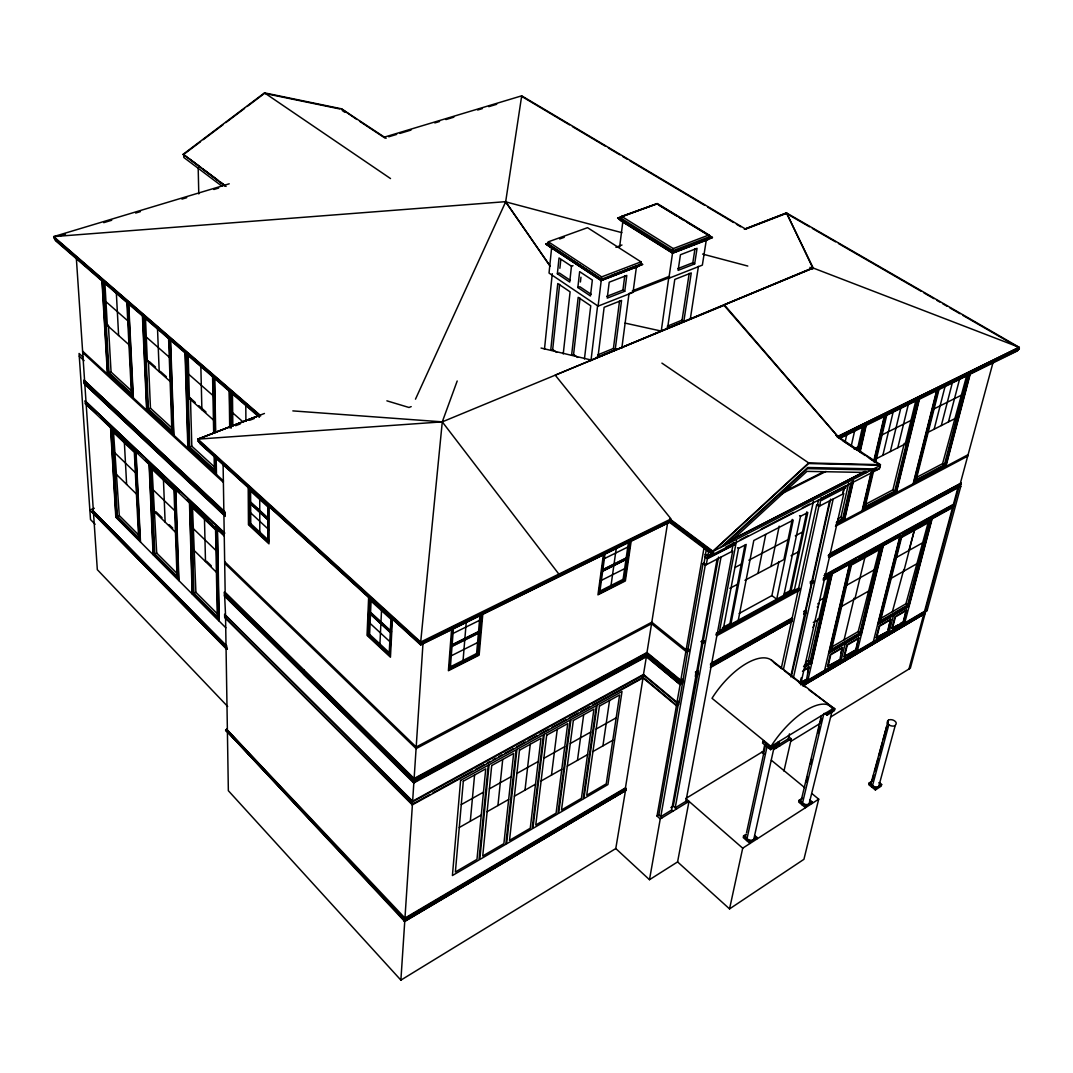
<?xml version="1.0" encoding="UTF-8"?>
<svg xmlns="http://www.w3.org/2000/svg" width="1073" height="1073" viewBox="0 0 1073 1073"><rect width="100%" height="100%" fill="white"/><g stroke="black" fill="none" stroke-linecap="round" stroke-linejoin="round"><path stroke-width="1.5" d="M250.653 503.975L250.76 523.651L268.921 540.564L267.767 541.06L267.807 505.209M268.451 505.142L268.398 542.536L249.003 524.429L248.762 487.196M269.028 506.469L268.974 543.85L248.453 524.697L248.198 486.149M225.022 186.139L183.188 154.271L264.508 92.868L341.455 108.802L356.799 119.438M368.643 597.312L367.033 635.364L390.451 657.212L392.45 619.027M369.313 597.084L367.704 635.162L389.834 655.804L391.833 617.605M391.471 631.957L390.277 632.534L369.38 613.3L370.561 612.737L369.622 634.358L390.331 653.658L389.164 654.235L368.455 634.921L370.011 598.412M370.574 612.307L369.394 612.857L390.304 632.104L391.497 631.528L370.574 612.307L371.07 601.121L390.907 619.228M379.922 643.948L380.955 622.3L379.775 622.863M381.519 610.658L380.982 621.857L379.788 622.42M389.164 654.235L391.135 615.996M711.439 552.582L669.686 521.25L669.512 522.336L420.683 644.953L420.696 642.928L198.116 440.131L198.156 441.244L420.629 644.082L670.263 521.156L670.451 520.056L420.696 642.928M669.565 521.465L712.485 553.681L712.687 552.582L670.156 520.673L669.981 521.773L420.831 644.524L420.911 643.371L420.214 643.706M404.588 921.345L626.002 790.372L404.655 921.479L404.642 920.446L225.665 729.948L404.776 919.695L226.51 729.171L404.964 918.059L412.434 804.133L224.673 617.283L412.3 804.871L643.009 677.935M412.3 804.871L412.501 801.907L224.619 614.386L412.636 801.169L413.87 782.244L385.529 754.265M413.735 782.982L413.829 781.721L224.297 594.683L224.311 595.917L413.735 782.982L646.375 656.797M413.91 780.487L413.99 779.213L224.257 592.229L224.27 593.476L413.91 780.487L646.751 654.382M625.438 790.868L615.781 848.555L400.886 980.132L404.789 920.728M422.95 644.041L414.124 778.475L225.156 592.336L223.104 464.596M451.585 629.261L448.393 670.746L479.135 655.147L482.823 613.877M452.511 628.013L449.305 669.525L478.384 654.771L482.059 613.461M453.423 628.309L450.325 668.144L477.525 654.356L481.039 614.708M463.08 660.391L464.864 638.757L465.803 639.575M466.232 622.286L464.904 638.314L465.83 639.146M522.014 97.549L522.095 96.624L569.562 124.884M477.525 654.356L476.6 653.537L478.504 631.957L451.089 645.624L452.015 646.456L479.43 632.775L478.504 631.957M478.545 631.514L451.129 645.181L452.055 646.013L479.47 632.332L478.545 631.514L479.953 615.526M470.309 821.247L474.574 775.001M383.852 137.29L521.693 95.832L745.212 228.844L786.509 212.937L812.717 267.821L555.224 375.161L671.027 518.93L420.696 642.016L442.277 421.863L457.192 380.995M545.741 244.108L548.84 242.874L545.741 244.108L601.202 280.63L638.448 266.345L638.609 265.165M548.035 245.301L548.383 241.801L587.535 227.677L640.997 261.866L640.527 265.38M549.805 246.683L549.926 245.516M551.71 246.897L549.027 273.079L598.09 306.127L633.03 292.392L636.53 266.131M544.467 349.248L552.273 273.695M497.939 805.541L502.714 759.469M571.466 266.211L569.723 282.078L557.37 273.776L559.033 257.963L571.466 266.211L572.995 265.648M559.878 268.277L560.723 260.377M556.672 352.387L552.689 349.557L559.623 284.399M563.231 353.956L570.098 291.843L557.786 283.527L550.717 350.348L552.689 349.557M577.851 287.524L579.648 271.643L592.35 280.053L590.458 295.987L577.851 287.524L579.876 286.759L591.223 294.364M580.413 281.998L580.962 277.223M584.436 358.999L590.74 305.805L578.186 297.315L571.587 355.337L573.572 354.533L580.01 298.2M524.992 790.171L530.263 744.26M590.955 360.716L597.581 305.966M598.09 306.127L601.671 276.888L640.997 261.866M832.393 710.46L832.138 711.573M598.01 356.773L604.126 307.307L621.575 300.413L615.191 349.677L613.421 348.443L597.661 354.935M672.892 252.812L617.672 218.034L657.038 203.816L712.405 237.455L672.758 253.027L619.349 219.589L619.523 218.235M621.374 218.436L672.986 250.693L708.676 237.039L708.998 234.96L657.226 203.508L621.629 216.357L621.052 220.944L672.623 253.228L708.274 239.561L708.462 238.407M551.495 775.095L557.249 729.372M619.644 246.857L622.903 221.145M613.421 348.443L619.55 300.856M606.862 296.336L622.917 290.072L624.768 275.801M624.741 291.279L626.806 275.412L609.209 282.199L607.238 298.133L624.741 291.279L622.917 290.072M621.817 348.175L629.019 293.6M642.606 264.427L600.773 280.455L642.606 264.427L639.857 262.536M603.415 554.473L597.956 594.844L625.371 580.936L631.232 540.779M604.072 554.915L598.814 593.691L624.741 580.533L630.589 540.349M625.935 559.811L623.105 579.34L598.855 591.625L599.78 592.376L605.065 553.628M577.462 760.341L583.672 714.779M657.038 203.816L617.646 218.248M611.033 585.456L613.997 564.398L614.936 565.136M616.237 548.383L614.051 563.969L614.99 564.72M603.133 569.414L626.203 557.92L628.684 540.805M599.78 592.376L624.03 580.091L629.636 541.516M661.25 331.074L668.707 278.068M672.664 252.289L668.868 278.296L702.359 265.125L706.41 239.346M667.218 248.587L672.798 252.075L673.294 248.587L708.998 234.96M672.758 253.027L672.959 251.645M602.919 745.869L609.558 700.495M667.594 328.016L674.783 279.423L691.267 272.918L683.85 321.296L682.066 320.13L667.285 326.219M415.479 399.169L505.665 201.845L521.693 95.832M682.066 320.13L689.201 273.374M677.787 268.626L692.823 262.751L694.982 248.748M694.66 263.904L697.061 248.332L680.443 254.744L678.123 270.383L694.66 263.904L692.823 262.751M775.256 746.124L775.39 745.225M698.416 266.359L690.328 318.829M710.326 238.622L710.541 237.254M404.427 918.381L625.438 787.89L643.465 675.078L412.501 801.907M412.072 801.477L643.492 674.448L646.563 655.59L413.829 781.721M413.387 781.292L646.59 654.959L646.952 653.149L413.99 779.213M413.548 778.783L646.979 652.532L667.674 522.484M404.239 920.017L625.72 789.138L625.438 787.89M626.002 790.372L625.72 789.138M669.713 519.506L712.566 551.629L808.68 462.932L880.45 464.689L879.498 468.686L711.976 554.956L712.566 551.629L808.559 463.523L880.316 465.253L879.82 465.709M615.781 848.555L649.487 879.712L660.244 818.927L657.011 816.043L676.929 702.909L679.303 701.554L682.535 683.219L680.148 684.561L645.919 656.421M646.308 654.02L680.577 682.133L682.965 680.805L682.75 681.999L680.362 683.34L676.956 702.252L678.847 701.179M687.793 650.305L683.179 679.571L680.792 680.899L680.376 682.696L646.59 654.959M685.875 651.365L680.805 680.255L646.979 652.532M704.29 546.278L686.143 649.809L688.075 648.749L703.056 563.58L704.049 563.07L705.189 556.605L707.764 558.55M224.686 563.271L416.083 748.619L651.552 623.762L686.814 652.116L687.082 650.56L689.014 649.5L688.075 648.749M657.011 816.043L658.822 814.944L678.337 704.049M679.303 701.554L678.793 704.425L676.433 705.779L642.566 677.559M682.535 683.219L682.75 681.999M682.965 680.805L683.179 679.571M733.369 542.764L734.536 542.63L734.093 544.977L707.402 558.751L704.813 556.807L706.463 549.403M689.014 649.5L688.732 651.056L686.814 652.116M721.016 557.088L675.199 807.848L685.915 801.316L732.698 551.039L705.256 565.256L660.767 816.674L671.604 810.048L717.099 559.127M714.041 553.185L707.818 556.391L706.249 564.747L704.049 563.07M708.676 551.066L707.818 555.921L713.491 552.997M670.866 807.607L673.267 806.145L697.665 674.716L695.156 676.138M697.651 671.926L697.665 674.716M695.358 672.114L697.866 670.705L703.11 641.909L703.982 642.606L701.447 644.001M700.843 641.734L703.392 640.353L718.521 557.075M697.866 670.705L698.107 672.288L695.599 673.696M703.982 642.606L704.264 641.05L703.392 640.353M786.187 214.385L786.361 213.433L809.511 226.805M731.732 551.549L732.939 545.111L734.093 544.977M736.507 540.685L719.648 630.481L794.476 589.466L813.414 501.346M649.487 879.712L677.586 861.914L689 801.357L660.244 818.927M729.922 623.601L730.861 624.338L746.191 544.454L738.519 548.424L723.403 628.429L722.464 627.692L729.922 623.601L744.903 545.312M738.278 620.274L753.796 540.51L793.215 520.097L776.718 599.203L771.903 595.595L778.918 561.555M757.994 573.371L765.72 534.528M771.004 566.437L779.199 526.146M792.236 519.399L783.88 559.583L744.957 580.305M783.853 595.3L800.525 516.301L807.795 512.545L790.949 591.411L790.01 590.713L784.336 593.812M790.01 590.713L806.816 511.848M763.828 740.585L762.514 743.026L770.602 749.651L778.354 744.917L779.239 741.523M745.802 834.418L743.589 835.84L743.227 837.57L750.014 843.458L750.403 841.728L757.015 837.463L754.748 835.505M764.727 744.769L763.332 751.261L685.754 798.527L742.704 848.18L729.546 908.898L677.586 861.914M781.238 668.533L791.418 621.495L710.353 667.607M711.573 665.206L792.397 619.456L710.809 665.18M710.567 663.597L792.196 617.914L798.325 589.627L799.318 590.365L799.653 588.836L798.647 588.098L716.201 633.325M798.647 588.098L816.66 504.887L817.559 504.431L818.592 499.696M791.887 621.844L791.686 620.301M792.397 619.456L792.196 617.914M746.513 832.755L765.425 745.587M783.384 669.632L818.873 506.429L843.807 493.513L800.552 684.815M746.607 840.508L767.034 746.714M821.328 500.461L821.824 498.154L846.047 485.68L845.524 487.974L821.328 500.461L820.577 499.951L819.772 505.96L817.559 504.431M770.602 749.651L771.018 747.76L778.77 743.039L777.804 742.261M753.715 839.596L774.022 747.559L775.095 746.392M790.721 676.755L829.63 500.863M791.297 676.661L806.225 611.704L803.932 612.991M803.731 611.449L806.024 610.175L812.274 581.968L813.213 582.652L813.549 581.137L812.61 580.439L810.289 581.714M812.61 580.439L830.623 499.119M806.225 611.704L806.024 610.175M756.626 839.193L757.015 837.463M845.162 441.781L846.973 433.64M793.363 678.042L833.185 499.012M851.238 445.992L854.886 429.75M800.096 682.777L801.196 677.908M842.949 492.95L844.035 488.094M842.922 493.969L844.344 487.705M814.031 625.023L812.945 627.477M818.35 605.95L818.082 607.13L817.197 607.036M779.816 745.829L778.515 744.769L788.347 738.774L789.46 733.865M805.689 662.148L808.358 660.592L817.505 620.342M837.959 518.836L840.91 517.28L848.649 483.199M783.947 771.098L791.284 738.828L788.038 736.212M813.307 622.447L818.739 619.376L828.463 576.603L829.349 577.234L810.061 661.893L804.415 665.18M857.233 450.137L862.759 425.874M807.526 673.012L808.894 667.004L806.574 679.343L799.774 683.353M836.833 521.666L842.734 518.554L850.835 483.011M858.199 450.714L864.087 424.868M851.841 481.79L843.338 519.077L836.243 522.833M858.883 450.982L864.798 425.042M853.102 481.066L844.236 519.869L836.927 523.745M859.755 451.961L866.045 424.479M807.915 680.161L832.407 573.156M844.531 520.123L853.504 480.945M860.224 451.559L866.568 423.795M824.627 670.29L849.682 563.66M862.075 510.842L871.249 471.825M873.918 460.438L884.219 416.552M871.678 471.516L862.598 510.144L896.103 492.4L919.279 398.338M873.945 461.859L884.903 415.184M872.872 470.98L864.141 508.079L895.284 491.608L917.697 400.47M875.152 461.296L886.164 414.527M827.524 666.413L830.341 654.463L842.292 647.462L839.851 659.721L827.524 666.413L839.851 659.721M873.878 469.746L865.173 506.697L894.734 491.072L917.053 400.256M875.769 461.712L886.754 415.13M827.954 666.735L830.77 654.771L842.721 647.784M809.592 799.881A4.748 3.326 16.9 0 1 808.787 804.093A4.748 3.326 16.9 0 1 802.819 803.382A4.748 3.326 16.9 0 1 801.558 798.916L802.269 798.299L799.103 800.31L798.701 802.041L805.501 807.687L805.917 805.957L812.221 801.893L809.954 800.015M878.841 469.022L880.008 466.554M882.838 455.381L893.447 410.771M801.558 798.916L821.328 715.852M806.145 782.016L807.312 777.12M810.41 764.097L811.577 759.215M817.787 733.154L819.343 726.649M820.107 723.39L821.274 718.508M802.094 804.857L823.916 713.505M840.87 653.43L842.292 647.462M844.102 639.79L854.081 598.224M854.94 598.855L865.146 556.404M890.349 451.559L901.052 407.029M824.694 713.397L827.015 715.208L827.457 713.344L834.848 708.837L809.015 689.939M841.098 660.566L845.189 643.599M843.982 656.716L846.865 644.793L858.641 637.912L856.133 650.117L843.982 656.716L855.718 649.809L858.641 637.912M844.397 657.038L847.281 645.114L859.057 638.22M809.069 803.932L831.857 712.07M897.806 447.749L908.603 403.3M811.805 803.61L812.221 801.893M834.848 708.837L834.392 710.702L827.015 715.208M831.267 647.26L858.185 631.595L879.592 548.451M864.825 504.672L892.897 489.851L904.284 443.364M916.101 399.612L905.223 443.967L876.534 458.6M812.301 793.899L818.699 799.17L803.932 859.312L729.546 908.898M859.889 632.842L880.477 549.068L851.412 565.082L831.548 649.366L859.889 632.842L858.185 631.595M857.34 650.976L883.455 545.084M896.371 492.668L919.427 399.21M873.355 641.533L899.965 535.99L859.956 558M913.136 483.789L936.608 390.746M937.279 389.486L913.646 483.118L945.662 466.165L970.086 373.324M938.473 388.815L915.148 481.093L944.911 465.36L968.959 373.82M876.185 637.738L879.189 625.894L890.63 619.188L888.015 631.326L876.185 637.738L888.015 631.326M901.561 537.452L880.464 620.851L907.61 605.024L929.366 522.135L901.561 537.452L900.676 536.849M939.009 389.432L916.168 479.738L944.401 464.81L967.926 375.188M876.601 638.046L879.605 626.203L891.059 619.497M934.154 429.227L945.367 385.207M887.975 629.529L890.63 619.188M903.855 571.131L914.665 529.137L908.992 550.181M941.316 425.565L952.623 381.639M889.128 632.212L893.46 615.406M891.945 628.443L895.003 616.64L906.296 610.027L903.614 622.112L891.945 628.443L897.578 625.13M892.374 628.751L895.432 616.935L906.712 610.336M948.452 421.93L959.839 378.098M880.128 618.826L905.907 603.817L928.48 521.532M915.752 477.807L942.59 463.643L966.988 374.571M900.381 623.467L903.198 621.817L906.296 610.027M904.7 623.024L932.276 518.219L952.717 506.979L953.374 507.422M945.917 466.433L970.166 374.303M873.798 774.693L872.081 781.09L869.17 782.995L868.741 784.645L875.394 789.956L881.201 786.133L881.644 784.484L879.417 782.727M879.069 782.593A4.547 3.085 18.3 0 1 878.479 786.549A4.547 3.085 18.3 0 1 872.805 785.865A4.547 3.085 18.3 0 1 871.45 781.68L888.35 720.224A4.668 3.058 17.3 0 1 894.748 720.989C898.021 722.867 895.378 727.078 892.119 726.045A4.668 3.058 17.3 0 1 887.25 722.317L887.693 720.801M874.656 771.487L878.076 758.665M878.935 755.459L882.355 742.65M883.213 739.445L886.633 726.636M887.492 723.43L888.35 720.224M872.054 787.287L888.82 724.731M892.414 611.664L903.761 569.602M875.394 789.956L875.836 788.306L881.644 784.484M908.952 669.042L924.094 612.951M952.717 506.979L924.322 612.133L924.939 613.541L802.778 685.808M825.164 574.726L953.441 504.31L958.068 487.182L960.737 486.538L959.879 486.203L960.63 485.358L829.389 555.921M803.597 685.473L924.939 613.541M924.537 611.315L925.167 611.758L958.739 487.625M925.945 610.483L910.333 668.197L830.65 716.992M959.825 485.264L960.134 484.124M960.442 482.998L993.303 361.521M878.747 786.388L895.231 725.496M828.732 555.827L960.939 484.218L961.247 483.091L829.912 553.588M925.167 611.758L927.099 610.617L960.737 486.538M1017.767 349.865L1017.486 350.871L840.213 438.227M839.462 437.932L1018.237 349.892L1018.518 348.886M838.938 437.677L1019.068 349.007L1019.35 348.001L962.91 315.395M720.587 547.512L807.741 467.493L877.231 468.968M722.934 546.305L807.5 468.646L876.829 470.054M728.554 543.421L806.936 471.382L866.649 472.482L865.066 471.423L729.948 540.725M183.215 154.78L200.53 141.703M203.199 139.678L223.197 124.589M225.853 122.577L244.523 108.48M247.179 106.468L264.508 93.378L339.806 108.95M783.625 491.595L786.885 489.221A11.226 5.459 -54.6 0 0 789.889 487.048M742.704 848.18L818.699 799.17M54.495 237.348L55.903 236.436M790.788 741.403L820.684 723.095M773.687 749.584L791.284 738.828M833.882 708.1L770.977 746.419A55.125 22.855 -51.6 0 1 833.024 708.623L828.249 704.907M800.86 684.333L926.468 610.175L927.099 610.617M404.829 918.81L625.854 788.266M802.738 683.796L924.966 611.61L802.537 684.641M404.642 920.446L626.136 789.513M802.966 684.963L925.154 612.723M404.172 920.902L625.572 789.996M802.349 685.486L924.51 613.246M404.253 921.036L422.065 910.508M424.935 908.804L436.456 901.991M439.34 900.287L443.645 897.739M446.529 896.035L478.196 877.312M481.08 875.608L485.398 873.06M488.269 871.356L498.355 865.401M501.225 863.698L527.138 848.367M530.022 846.664L554.486 832.205M557.37 830.502L561.689 827.94M564.572 826.237L603.428 803.261M606.312 801.558L617.82 794.744M620.704 793.041L625.023 790.493M803.181 685.137L859.218 652.008M862.088 650.305L922.445 614.614M799.345 683.032L806.574 679.343M802.483 671.336L809.324 667.326M803.556 666.427L810.652 662.296L830.368 575.879L823.085 579.889M804.535 666.963L811.537 662.886L831.897 573.84L823.259 578.588M804.723 667.232L811.832 663.087M828.624 653.269L861.512 634.063M877.607 624.674L909.113 606.272M803.422 670.209L808.894 667.004M459.271 827.524L481.267 815.024M487.115 811.698L508.669 799.452M514.396 796.193L535.494 784.189M541.114 780.996L561.796 769.247M567.295 766.122L587.548 754.601M592.953 751.543L612.804 740.249M840.508 607.036L869.197 590.767M890.04 578.964L917.509 563.392M695.384 674.917L697.893 673.509M710.581 666.387L792.142 620.65M803.677 614.185L805.957 612.898M679.692 684.172L646.402 656.166L419.744 779.065M711.345 666.413L791.418 621.495M819.464 600.464L823.554 598.171M845.47 585.925L874.347 569.79M895.311 558.081L922.941 542.643M680.336 680.523L682.71 679.182M818.002 603.469L818.887 603.576L818.149 604.421M695.814 672.489L698.335 671.081M711.037 663.959L792.665 618.263M804.2 611.798L806.494 610.51M680.108 681.757L682.495 680.43M710.353 664.804L791.941 619.108M461.269 804.602L483.48 792.169M489.382 788.856L511.124 776.678M516.918 773.432L538.203 761.508M543.877 758.329L564.733 746.647M570.286 743.535L590.713 732.081M596.159 729.036L616.17 717.824M679.906 682.965L682.28 681.623M411.871 804.442L430.032 794.449M432.956 792.84L472.536 771.071M475.473 769.462L484.258 764.633M487.196 763.01L490.12 761.401M493.057 759.791L495.981 758.182M498.918 756.572L501.856 754.949M504.779 753.34L513.578 748.511M516.502 746.888L525.301 742.06M528.238 740.437L537.023 735.609M539.96 733.999L548.759 729.157M551.683 727.548L566.343 719.487M569.28 717.877L578.065 713.035M581.003 711.426L589.801 706.584M592.725 704.974L643.035 677.304L676.902 705.511M823.916 577.824L857.019 559.623M902.903 534.381L930.814 519.037M823.903 578.401L953.159 507.274L953.884 504.592L824.144 575.839M823.568 580.426L829.349 577.234M701.729 642.445L704.264 641.05M715.745 634.908L799.653 588.836M810.075 583.041L813.549 581.137M810.893 583.927L813.213 582.652M716.898 635.659L799.318 590.365M739.163 613.448L771.903 595.595M413.467 780.058L646.778 653.765L680.59 681.489M828.182 555.546L960.939 484.218M828.463 556.994L960.63 485.358M413.306 782.552L416.807 780.648M829.134 557.088L958.068 487.182M829.577 557.41L960.509 486.391M828.986 554.647L961.247 483.091M729.881 588.339L737.446 584.316M791.096 555.734L798.285 551.898M835.907 524.697L968.101 454.684M835.451 526.253L967.698 456.132M734.951 567.523L741.295 564.183M748.86 560.213L788.025 539.652M795.294 535.829L802.51 532.034M712.566 551.629L880.262 465.481M712.687 552.582L669.847 520.834L644.35 533.388M712.485 553.681L712.539 554.661L669.512 522.336M725.75 547.15L734.536 542.63M740.142 539.867L747.827 535.91M761.32 528.962L793.51 512.398M802.309 507.864L809.592 504.109M707.402 558.282L731.518 545.849M822.602 498.905L829.845 495.176M729.439 540.886L864.114 471.825M926.924 432.902L955.52 418.322M450.781 666.615L476.6 653.537M783.21 492.145L823.273 471.959M779.964 494.64L825.982 471.436M451.639 655.603L477.565 642.579M600.303 580.909L624.647 568.677M602.718 570.849L627.155 558.657L626.203 557.92M602.664 571.265L627.088 559.073L626.149 558.336L603.08 569.843M854.054 448.916L857.957 446.958M880.866 435.49L911.004 420.401M932.853 409.47L961.623 395.079M451.988 633.969L479.524 620.355M603.254 559.181L627.772 547.056M837.906 436.537L1019.202 347.29L786.509 212.937L744.34 229.327M838.161 436.765L724.57 305.134L442.277 421.863L197.915 439.139L420.696 642.016M837.678 437.355L1019.35 348.001M840.079 436.698L1019.068 349.007M422.4 642.633L425.404 641.158M432.902 637.456L497.389 605.722M504.887 602.033L569.374 570.286M572.365 568.811L641.346 534.864M429.763 639.374L432.754 637.899M444.759 631.997L456.749 626.082M459.754 624.607L489.744 609.84M497.242 606.151L504.739 602.463M516.73 596.548L524.228 592.859M531.725 589.171L566.222 572.191M569.213 570.715L572.217 569.24M584.208 563.325L596.212 557.424M599.217 555.948L638.194 536.755M641.198 535.266L644.202 533.791M656.193 527.889L668.197 521.988M839.22 437.784L1018.237 349.892M404.655 921.479L226.202 730.565M227.074 731.545L226.537 730.914M304.115 670.115L304.088 671.376M304.075 672.597L303.498 674.099L370.185 739.109M368.455 634.921L369.622 634.358M224.646 595.032L225.182 593.584L382.122 748.283M224.673 596.266L225.518 614.494M193.931 593.181L195.903 592.323L192.469 506.416L191.45 506.832L193.931 593.181L217.269 616.599L215.579 529.847L191.45 506.832M774.022 747.559L771.836 748.203M831.146 712.687L827.793 713.263M249.405 488.43L249.62 524.147L250.76 523.651M258.593 511.352L259.76 510.869L268.947 519.319L267.794 519.815L249.486 502.969M215.579 529.847L216.598 529.418L214.399 527.312M154.767 553.869L177.018 576.214L173.974 490.16L150.998 468.23L154.767 553.869L156.712 553.051L177.81 574.203M258.593 510.922L259.746 510.44L259.733 499.481M541.047 348.041L591.411 360.072L813.2 268.022L1019.202 347.29L837.061 436.805L862.169 453.262M596.038 357.591L617.136 348.873M665.729 328.781L685.687 320.532M250.653 502.07L249.486 502.54L267.794 519.386L268.947 518.889L250.653 502.07L250.572 487.987M411.187 406.6L409.001 407.485L386.884 400.833M157.718 473.273L152.004 467.841L156.712 553.051M117.359 516.328L138.618 537.667L134.34 452.35L112.437 431.44L117.359 516.328L119.291 515.563L139.383 535.695M227.369 648.172L92.868 510.721L226.926 646.134M226.886 649.259L92.506 512.586L92.922 511.553M92.506 512.586L93.512 513.055L97.321 569.669L227.664 706.477M629.127 293.466L670.209 277.317M94.303 508.267L89.85 510.024L226.47 648.95M632.359 290.837L668.895 276.499M229.22 183.805L53.65 236.61L260.135 415.197L197.915 439.139L260.377 414.929M197.915 439.139L264.441 413.467M198.156 441.244L202.851 444.665M113.43 431.064L119.291 515.563M199.135 441.285L199.162 442.384L214.6 455.891M187.024 353.218L189.72 446.985L191.812 446.18L215.271 467.721M712.405 237.455L672.919 252.598L617.672 218.034M745.038 229.34L786.361 213.433M235.617 425.699L240.298 423.889M249.674 420.281L254.355 418.47M640.702 264.092L601.39 279.262L548.155 244.134M710.5 237.468L672.919 251.86L619.497 218.449M610.658 275.882L621.535 271.71M624.634 270.517L635.498 266.359M672.798 252.075L677.439 250.291M683.649 247.917L691.401 244.939M697.598 242.565L705.35 239.601M622.742 271.402L627.343 269.645M678.793 249.929L683.394 248.171M692.608 244.644L700.28 241.707M557.37 273.776L559.382 273.025L570.367 280.388M615.902 247.286L621.978 245.02M144.305 316.24L148.382 408.974L150.461 408.209L172.78 428.704M188.151 354.439L189.411 398.593L190.471 398.204L195.259 402.469M559.637 238.984L564.264 237.307M224.861 533.133L85.183 400.967L85.371 403.716L96.597 413.749M224.807 511.714L84.043 380.258L84.123 381.438L224.82 512.934M103.705 281.153L109.017 372.774L111.069 372.049L131.094 390.438M225.303 516.435L84.284 383.745L84.204 382.578L224.847 514.115M84.284 383.745L224.861 515.308M53.65 236.61L506.389 201.603M260.605 416.069L54.267 237.562L54.347 238.595L89.005 268.116M54.857 238.568L55.26 239.494M388.748 136.781L396.688 134.393M399.867 133.441L410.972 130.088M434.793 122.926L439.554 121.49M445.899 119.572L453.839 117.185M477.646 110.009L482.407 108.574M488.765 106.67L496.705 104.282M60.651 235.631L65.44 234.196M103.746 222.661L111.713 220.26M135.654 213.044L140.442 211.609M181.941 199.109L186.729 197.673M213.849 189.492L218.637 188.057M292.849 410.892L442.277 421.863L558.845 574.082M625.103 323.107L661.008 331.021M549.47 265.192L505.665 201.845L621.897 232.667M702.6 254.073L747.801 266.05M812.409 228.469L835.572 241.841M838.456 243.517L920.942 291.159M923.84 292.835L933.966 298.683M936.863 300.36L939.76 302.023M942.657 303.699L946.99 306.207M949.887 307.884L960.013 313.732M809.9 267.325L812.784 269.041M572.446 126.601L605.521 146.29M608.404 148.007L619.912 154.847M622.783 156.564L627.101 159.139M629.972 160.843L704.773 205.372M707.644 207.089L733.53 222.5M736.413 224.203L740.719 226.779M658.433 204.889L676.889 216.102M679.719 217.832L683.984 220.421M686.827 222.138L712.365 237.669M621.629 216.357L673.294 248.587M623.99 221.548L642.11 232.881M646.295 235.497L650.479 238.112M653.269 239.856L657.454 242.471M661.639 245.1L664.428 246.844M627.048 223.747L631.192 226.336M633.955 228.066L638.1 230.655M642.244 233.257L645.021 234.987M647.784 236.717L651.928 239.306M656.072 241.908L658.835 243.638M942.59 463.643L944.401 464.81M548.383 241.801L601.671 276.888M548.155 244.027L601.403 279.141M593.034 274.165L597.165 276.901M341.455 108.802L386.146 138.296M835.76 435.182L880.45 464.689M545.755 244L601.242 280.442M359.603 121.276L384.724 137.881M866.354 456.025L880.316 465.253M843.163 440.99L856.898 450.056M861.029 452.779L865.146 455.502M869.264 458.225L874.763 461.859M342.207 110.506L344.983 112.357M892.897 489.851L894.734 491.072M264.508 92.868L390.518 178.561M661.907 363.117L808.68 462.932M844.786 487.477L845.524 487.974M821.086 497.644L821.824 498.154M840.91 517.28L842.734 518.554M816.66 504.887L818.873 506.429M573.572 354.533L577.65 357.416M799.546 515.617L800.525 516.301M905.907 603.817L907.61 605.024M824.694 573.827L825.633 574.498M824.346 575.343L825.285 576.027M737.553 547.699L738.519 548.424M817.867 618.732L818.739 619.376M183.188 154.271L226.095 186.42M669.767 518.903L712.673 551.053M190.27 159.448L200.731 167.308M203.347 169.266L217.725 180.076M220.341 182.048L224.257 184.985M705.605 554.245L708.193 556.19M221.923 186.166L183.818 157.463L183.738 154.539M705.229 554.446L707.818 556.391M703.056 563.58L705.256 565.256M808.358 660.592L810.061 661.893M771.286 659.975L830.448 705.994M781.788 668.747L774.009 662.698A53.73 23.995 -51.5 0 0 712.016 698.308L771.93 747.197M784.376 670.773L805.126 686.908M826.505 712.593L827.457 713.344M623.105 579.34L624.03 580.091M869.17 782.995L875.836 788.306M687.082 650.56L651.807 622.206L416.19 746.996L224.673 561.689M788.347 738.774L789.648 739.82M775.216 746.795L776.517 747.854M762.916 741.148L771.018 747.76M646.496 652.786L680.792 680.899M646.12 655.214L680.362 683.34M761.669 752.28L763.828 754.051M771.313 760.207L804.616 787.582M799.103 800.31L805.917 805.957M643.492 674.448L677.412 702.641M643.022 674.702L676.929 702.909M92.801 271.402L145.928 317.38M148.463 319.566L153.519 323.952M156.041 326.138L209.168 372.116M211.703 374.303L216.759 378.675M220.555 381.961L258.499 414.808M54.347 238.595L259.344 416.056M85.786 265.916L55.407 239.614L55.488 240.647L259.371 417.29M88.321 268.116L93.378 272.488M95.913 274.688L149.067 320.706M152.862 323.992L206.029 370.024M208.551 372.21L259.183 416.042M54.924 239.587L258.834 416.176M743.589 835.84L750.403 841.728M685.915 801.316L687.216 802.443M105.972 301.674L127.727 320.76M146.304 337.056L170.392 358.194M188.714 374.262L212.91 395.481M232.68 412.837L243.517 422.333M673.267 806.145L676.5 808.988M671.604 810.048L672.905 811.188M149.603 361.816L155.572 367.127M160.346 371.379L166.328 376.703M198.854 405.661L206.029 412.059M658.822 814.944L662.068 817.827M128.921 344.688L107.34 325.454L104.846 282.32M171.237 382.404L147.35 361.118L145.445 317.474M189.411 398.593L214.533 420.992M205.332 446.931L210.281 451.438M216.478 457.085L226.39 466.125M230.105 469.505L235.067 474.025M240.017 478.545L249.929 487.571M253.644 490.951L258.606 495.471M264.803 501.118L274.715 510.144M278.43 513.538L282.145 516.918M288.342 522.564L298.254 531.604M303.203 536.111L306.918 539.504M311.881 544.024L323.027 554.178M326.742 557.571L330.457 560.951M335.42 565.471L346.566 575.624M351.528 580.144L355.243 583.538M358.959 586.918L370.105 597.084M376.301 602.718L378.782 604.984M382.498 608.364L394.891 619.658M399.84 624.178L402.321 626.431M407.271 630.951L418.43 641.104M218.302 459.271L239.292 478.397M242.994 481.777L263.985 500.903M268.921 505.396L288.677 523.409M293.613 527.903L313.356 545.916M317.058 549.282L338.049 568.408M341.751 571.788L362.741 590.915M366.443 594.294L387.433 613.421M389.901 615.674L410.879 634.8M414.58 638.18L419.53 642.687M199.162 442.384L420.831 644.524M420.683 644.953L199.819 443.484L199.793 442.384M250.586 491.139L268.974 507.918M250.653 502.486L258.62 509.823M370.561 612.737L390.304 630.884M109.017 372.774L131.389 393.335L126.762 301.057M148.382 408.974L171.868 430.568L168.555 337.244M189.72 446.985L214.399 469.692L214.117 454.778M82.594 351.153L223.492 480.959M82.701 352.628L223.184 482.193M82.715 356.84L79.08 353.473L90.508 519.56L95.108 524.268M250.706 512.907L268.934 529.78M370.105 623.386L389.754 641.56M79.268 356.169L84.11 360.649M249.62 524.147L267.767 541.06M84.043 380.258L225.25 512.84M84.123 381.438L225.263 514.047M84.204 382.578L225.29 515.228M85.183 400.967L224.257 533.268M101.238 418.175L120.23 436.268M123.878 439.729L138.377 453.544M145.485 460.317L164.142 478.089M169.95 483.628L179.178 492.413M187.171 500.018L208.149 520.003M215.163 526.682L224.364 535.454M212.414 524.536L189.773 502.969L192.456 593.812L218.905 620.395L217.175 529.069L214.801 526.803M85.371 403.716L224.297 536.098M119.479 436.832L129.833 446.703M166.892 482.032L173.839 488.644M193.663 507.556L198.465 512.116M114.677 452.672L135.332 472.63M152.956 489.637L175.757 511.673M193.086 528.412L215.821 550.369M156.081 511.848L162.036 517.669M169.172 524.657L172.753 528.144M206.579 561.219L211.327 565.86M115.897 473.917L136.405 493.982M153.895 511.083L176.522 533.214L176.401 529.901M193.703 550.033L217.443 573.264M386.843 752.951L414.044 779.749L413.963 780.983L225.196 594.791M229.93 600.665L287.577 657.575M289.938 659.895L299.34 669.19M372.546 741.443L381.988 750.765M195.903 592.323L216.92 613.38M225.84 627.799L115.817 517.213L110.532 427.027M92.868 510.721L226.43 646.362M92.439 511.741L227.382 649.031M400.886 980.132L228.348 790.707L227.409 731.893M837.731 436.47L723.739 305L813.2 268.022L786.509 212.937M505.665 201.845L550.221 266.225M76.317 257.869L84.552 380.083M84.633 381.264L84.7 382.404M84.78 383.557L85.961 401.061M86.148 403.797L93.338 510.533M102.123 278.926L107.689 373.806L133.039 397.158L128.371 303.136M101.881 279.771L107.421 374.008M108.386 325.106L111.069 372.049M103.129 281.274L108.48 373.189L132.046 394.877L127.419 302.237M116.3 292.232L118.62 335.514M124.32 441.446L126.627 484.406M128.666 302.948L133.36 397.922M136.003 451.29L140.496 541.999M135.6 456.977L135.775 460.317M136.673 478.612L136.848 481.898M143.688 316.32L147.806 409.376L172.538 432.137L169.252 338.451M142.736 315.569L146.934 409.966L173.558 434.471L170.245 339.39M142.387 314.832L146.652 410.168M149.04 463.71L153.104 554.687M148.409 360.743L150.461 408.209M157.49 327.895L159.206 371.687M163.418 478.719L165.121 522.082M170.553 339.108L173.893 435.262M175.757 489.154L178.936 580.654M186.367 353.191L189.103 447.374L215.096 471.288L214.774 454.657M185.361 352.467L188.164 447.937L216.129 473.703L215.821 457.098M184.999 351.609L187.855 448.125M189.452 502.191L192.161 593.932M190.471 398.204L191.812 446.18M200.825 365.41L201.885 409.712M204.487 519.412L205.493 561.568M198.17 167.401L198.787 193.931M214.667 377.28L215.7 432.593M216.142 456.065L216.478 474.507M217.497 528.909L219.227 621.146M214.318 377.441L215.351 432.204M217.215 561.555L217.282 564.894M213.272 376.489L214.359 433.036M212.561 375.268L213.688 433.251M225.558 617.377L227.369 729.278M224.619 614.386L224.673 617.283M226.51 729.171L226.524 730.042M225.665 729.948L225.679 730.82M232.439 392.772L232.841 425.954M231.325 391.497L231.755 426.437M230.615 391.497L231.084 428.248M229.555 390.626L230.038 427.269M229.193 389.754L229.702 427.819M245.784 404.011L245.905 421.313M259.76 510.869L259.8 532.06M769.274 747.908A5.03 3.46 14.8 0 1 765.706 744.984M754.869 836.283A4.829 3.501 16.2 0 1 749.745 840.132A4.829 3.501 16.2 0 1 746.164 834.365M460.599 780.433L452.417 875.528L478.974 859.996L488.228 765.21L460.599 780.433M463.308 781.211L455.381 871.987L476.975 859.366L485.734 768.845L463.308 781.211M489.073 764.741L479.792 859.513L505.812 844.29L516.113 749.839L489.073 764.741M491.702 765.545L482.729 856.013L503.881 843.646L513.645 753.434L491.702 765.545M516.945 749.383L506.617 843.821L532.114 828.906L543.421 734.804L516.945 749.383M519.48 750.215L509.514 840.36L530.25 828.249L540.966 738.358L519.48 750.215M544.239 734.348L532.905 828.45L557.893 813.83L570.152 720.063L544.239 734.348M546.68 735.193L535.762 825.016L556.082 813.146L567.724 723.591L546.68 735.193M570.957 719.621L558.657 813.374L583.162 799.05L596.347 705.632L570.957 719.621M573.331 720.493L561.501 809.994L581.418 798.352L593.932 709.119L573.331 720.493M597.125 705.202L583.913 798.607L607.935 784.551L622.005 691.495L597.125 705.202M599.431 706.088L586.716 795.254L606.245 783.84L619.617 694.955L599.431 706.088M849.964 563.888L829.121 652.625L861.243 633.861L882.958 545.741L849.964 563.888M850.835 564.613L830.569 650.667L860.425 633.258L881.47 547.74L850.835 564.613M900.234 536.232L878.076 624.03L908.858 606.071L931.793 518.876L900.234 536.232M901.025 536.969L879.511 622.125L908.107 605.44L930.331 520.834L901.025 536.969M135.721 451.465L110.841 427.765L116.072 517.065L140.174 541.275L135.721 451.465M175.462 489.328L149.375 464.461L153.385 554.553L178.614 579.903L175.462 489.328M134.903 451.988L111.793 429.965L116.85 516.623L139.249 539.115L134.903 451.988M174.577 489.825L150.341 466.728L154.204 554.137L177.662 577.69L174.577 489.825M216.223 529.539L190.779 505.276L193.341 593.436L217.926 618.115L216.223 529.539"/></g></svg>
